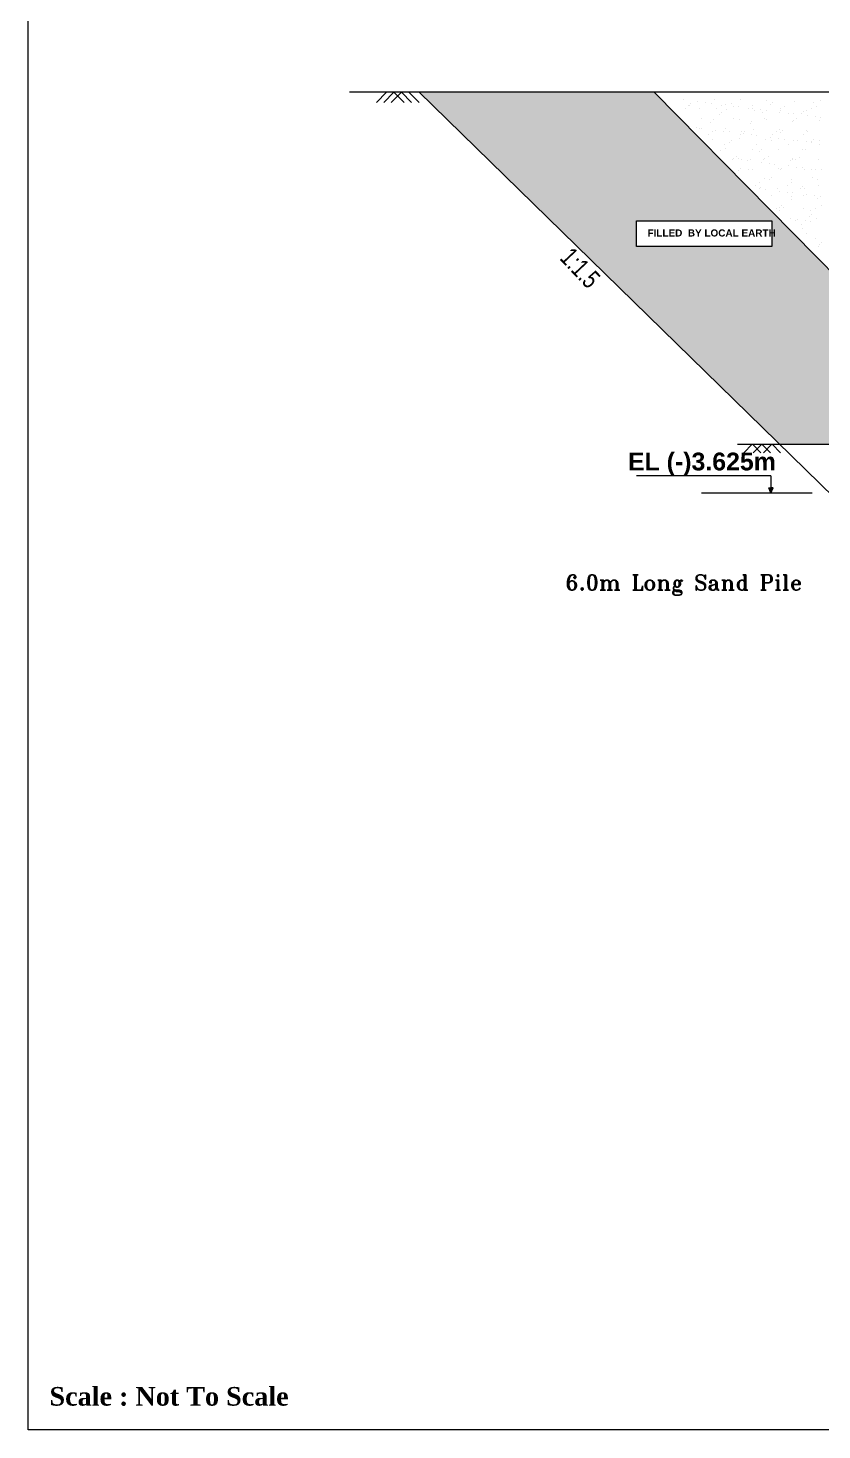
# Model space of a CAD drawing. Header units: inches. Extents: x -1277702 to 350617, y -622745 to 1282697.
# Drawn here: x -528250 to -512641, y 891446 to 919020 of the extents above; entities that cross this region are included whole.
import ezdxf

# ---------------------------------------------------------------- set-up
doc = ezdxf.new("R2010")
doc.units = ezdxf.units.IN
doc.header["$LTSCALE"] = 600
doc.header["$MEASUREMENT"] = 0
for name, color, linetype, lineweight in [('DIM', 140, 'Continuous', 15), ('HATCH', 252, 'Continuous', 5), ('LINE', 7, 'Continuous', 20)]:
    doc.layers.add(name, color=color, linetype=linetype, lineweight=lineweight)
doc.layers.add('TEXT', color=7, linetype='Continuous')
doc.styles.add('arial', font='swisscl.ttf')
doc.styles.add('BIG', font='ROMANT.SHX')

msp = doc.modelspace()

# ---------------------------------------------------------------- hatches: boundary and pattern name
at = {"layer": 'DIM', "ltscale": 500}
h = msp.add_hatch(color=8, dxfattribs=at)
h.dxf.hatch_style = 1
h.paths.add_polyline_path([(-513688.00798, 909975.65731), (-513644.57872, 909975.65731), (-513601.14946, 909975.65731), (-513644.57872, 909871.98693)])
at = {"layer": 'LINE', "ltscale": 50}
h = msp.add_hatch(dxfattribs=at)
h.set_pattern_fill('AR-SAND', color=8, scale=70, style=0)
h.set_pattern_definition([(37.5, (-1482103.11, 2402211.97), (-4.409535, 134.877664), [0, -106.4, 0, -119, 0, -113.75]), (7.5, (-1482103.1, 2402211.97), (123.88437, 197.550225), [0, -57.4, 0, -95.9, 0, -36.75]), (327.5, (-1482189.21, 2402211.97), (217.98993, 0.396134), [0, -35, 0, -126, 0, -164.5]), (317.5, (-1482189.2, 2402211.97), (210.428862, 61.43729), [0, -17.5, 0, -82.6, 0, -94.5])])
h.paths.add_polyline_path([(-513466.93432, 910831.93939), (-511185.6547, 910831.93939), (-511229.08396, 910935.60977), (-511185.6547, 910935.60977), (-511142.22543, 910935.60977), (-511185.6547, 910831.93939), (-509116.36312, 910831.93939), (-515940.89466, 917756.47093), (-520559.3523, 917756.47093)])
h.paths.add_polyline_path([(-516289.7245, 914724.30035), (-516289.7245, 915229.70035), (-513628.3245, 915229.70035), (-513628.3245, 914724.30035)], flags=16)
h.paths.add_polyline_path([(-512796.37114, 913879.00794), (-512034.76331, 913071.50152), (-511630.21895, 913453.05162), (-512391.82678, 914260.55804)], flags=24)

# ---------------------------------------------------------------- linework, layer by layer
at = {"layer": 'DIM', "ltscale": 500}
msp.add_line((-513644.57872, 910209.85117), (-516289.24006, 910209.85117), dxfattribs=at)
at = {"layer": 'DIM', "ltscale": 50}
for points in [[(-520565.33237, 917762.30945), (-512116.26638, 909513.24345)], [(-515940.89466, 917756.47093), (-509116.36312, 910831.93939)], [(-514298.71149, 910831.93939), (-502316.07628, 910831.93939)]]:
    msp.add_lwpolyline(points, dxfattribs=at)
at = {"layer": 'DIM', "ltscale": 500}
for points in [[(-513644.57872, 909871.98693), (-513688.00798, 909975.65731), (-513644.57872, 909975.65731)], [(-513644.57872, 910209.85117), (-513644.57872, 909905.85117)], [(-513644.57872, 909871.98693), (-513601.14946, 909975.65731), (-513644.57872, 909975.65731)]]:
    msp.add_lwpolyline(points, dxfattribs=at)
at = {"layer": 'HATCH', "color": 3, "ltscale": 50}
for points in [[(-493099.94873, 917756.47093), (-521932.4601, 917756.47093)], [(-514176.88167, 910665.15537), (-514011.88167, 910831.93939)], [(-513841.77836, 910665.15537), (-514006.77836, 910831.93939)], [(-513990.88167, 910665.15537), (-513825.88167, 910831.93939)], [(-513655.77836, 910665.15537), (-513820.77836, 910831.93939)], [(-513789.88167, 910665.15537), (-513624.88167, 910831.93939)], [(-513454.77836, 910665.15537), (-513619.77836, 910831.93939)]]:
    msp.add_lwpolyline(points, dxfattribs=at)
at = {"layer": 'HATCH', "color": 5, "lineweight": 15}
for points in [[(-521202.34917, 917756.47093), (-521402.08359, 917556.7365)], [(-521055.29145, 917756.47093), (-521255.02588, 917556.7365)], [(-520908.23373, 917756.47093), (-521107.96816, 917556.7365)], [(-521055.29145, 917756.47093), (-520855.55702, 917556.7365)], [(-520908.23373, 917756.47093), (-520708.4993, 917556.7365)], [(-520761.17601, 917756.47093), (-520561.44158, 917556.7365)]]:
    msp.add_lwpolyline(points, dxfattribs=at)
at = {"layer": 'HATCH', "color": 8, "ltscale": 50}
msp.add_lwpolyline([(-516289.7245, 915229.70035), (-513628.3245, 915229.70035), (-513628.3245, 914724.30035), (-516289.7245, 914724.30035)], close=True, dxfattribs=at)
at = {"layer": 'LINE', "color": 4, "ltscale": 50}
for p, q in [((-515355.7261, 917613.50381), (-515355.7261, 917613.50381)), ((-515329.91317, 917434.88417), (-515329.91317, 917434.88417)), ((-515256.02584, 917493.02496), (-515256.02584, 917493.02496)), ((-515245.57402, 917488.61413), (-515245.57402, 917488.61413)), ((-515219.16197, 917526.80447), (-515219.16197, 917526.80447)), ((-515084.0702, 917577.73963), (-515084.0702, 917577.73963)), ((-515040.74018, 917428.7019), (-515040.74018, 917428.7019)), ((-514921.47325, 917556.33333), (-514921.47325, 917556.33333)), ((-514817.37154, 917542.62808), (-514817.37154, 917542.62808)), ((-514758.40137, 917607.08777), (-514758.40137, 917607.08777)), ((-514707.08479, 917433.75236), (-514707.08479, 917433.75236)), ((-514622.74565, 917487.48232), (-514622.74565, 917487.48232)), ((-514545.71564, 917506.86391), (-514545.71564, 917506.86391)), ((-514517.22196, 917422.02429), (-514517.22196, 917422.02429)), ((-514418.87177, 917533.67871), (-514418.87177, 917533.67871)), ((-514383.11869, 917485.45761), (-514383.11869, 917485.45761)), ((-514279.01698, 917471.75236), (-514279.01698, 917471.75236)), ((-514246.78345, 917609.54158), (-514246.78345, 917609.54158)), ((-514084.25642, 917432.62054), (-514084.25642, 917432.62054)), ((-514007.36108, 917435.98818), (-514007.36108, 917435.98818)), ((-513999.91728, 917486.35051), (-513999.91728, 917486.35051)), ((-513977.04331, 917402.5627), (-513977.04331, 917402.5627)), ((-513844.76413, 917414.58189), (-513844.76413, 917414.58189)), ((-513740.66242, 917400.87664), (-513740.66242, 917400.87664)), ((-513723.26523, 917602.86398), (-513723.26523, 917602.86398)), ((-513643.649, 917517.58289), (-513643.649, 917517.58289)), ((-513606.78513, 917551.3624), (-513606.78513, 917551.3624)), ((-513465.42539, 917405.01651), (-513465.42539, 917405.01651)), ((-513461.42805, 917431.48873), (-513461.42805, 917431.48873)), ((-513377.08891, 917485.21869), (-513377.08891, 917485.21869)), ((-513183.08658, 917583.40238), (-513183.08658, 917583.40238)), ((-512941.90717, 917398.33891), (-512941.90717, 917398.33891)), ((-512838.59968, 917430.35692), (-512838.59968, 917430.35692)), ((-512806.49493, 917558.23664), (-512806.49493, 917558.23664)), ((-512754.26053, 917484.08688), (-512754.26053, 917484.08688)), ((-512671.46866, 917585.8562), (-512671.46866, 917585.8562)), ((-515010.70572, 917240.3245), (-515010.70572, 917240.3245)), ((-514828.79797, 917158.05056), (-514828.79797, 917158.05056)), ((-514771.00004, 917221.72301), (-514771.00004, 917221.72301)), ((-514654.80052, 917317.48985), (-514654.80052, 917317.48985)), ((-514617.93665, 917351.26936), (-514617.93665, 917351.26936)), ((-514387.87734, 917239.19269), (-514387.87734, 917239.19269)), ((-514259.38212, 917224.17683), (-514259.38212, 917224.17683)), ((-514053.5752, 917141.95473), (-514053.5752, 917141.95473)), ((-514016.71133, 917175.73424), (-514016.71133, 917175.73424)), ((-513817.64645, 917358.1436), (-513817.64645, 917358.1436)), ((-513765.04897, 917238.06087), (-513765.04897, 917238.06087)), ((-513735.8639, 917217.49922), (-513735.8639, 917217.49922)), ((-513469.00652, 917365.11246), (-513469.00652, 917365.11246)), ((-513306.40957, 917343.70617), (-513306.40957, 917343.70617)), ((-513216.42113, 917182.60849), (-513216.42113, 917182.60849)), ((-513202.30786, 917330.00092), (-513202.30786, 917330.00092)), ((-513195.68525, 917198.03763), (-513195.68525, 917198.03763)), ((-513142.2206, 917236.92906), (-513142.2206, 917236.92906)), ((-513042.42368, 917342.04778), (-513042.42368, 917342.04778)), ((-513005.55981, 917375.82729), (-513005.55981, 917375.82729)), ((-512930.65196, 917294.23674), (-512930.65196, 917294.23674)), ((-512768.05501, 917272.83044), (-512768.05501, 917272.83044)), ((-512684.06733, 917200.49144), (-512684.06733, 917200.49144)), ((-512663.9533, 917259.12519), (-512663.9533, 917259.12519)), ((-515105.87246, 917062.77984), (-515105.87246, 917062.77984)), ((-515053.33885, 917043.33715), (-515053.33885, 917043.33715)), ((-515001.77075, 917049.07459), (-515001.77075, 917049.07459)), ((-514868.61047, 916932.93191), (-514868.61047, 916932.93191)), ((-514784.27132, 916986.66187), (-514784.27132, 916986.66187)), ((-514783.59871, 916836.35826), (-514783.59871, 916836.35826)), ((-514730.11486, 917013.31042), (-514730.11486, 917013.31042)), ((-514567.51791, 916991.90412), (-514567.51791, 916991.90412)), ((-514529.82063, 917036.65954), (-514529.82063, 917036.65954)), ((-514463.41619, 916978.19887), (-514463.41619, 916978.19887)), ((-514271.98079, 916838.81208), (-514271.98079, 916838.81208)), ((-514245.78209, 916931.8001), (-514245.78209, 916931.8001)), ((-514227.57265, 916982.51544), (-514227.57265, 916982.51544)), ((-514191.7603, 916942.43469), (-514191.7603, 916942.43469)), ((-514161.44295, 916985.53006), (-514161.44295, 916985.53006)), ((-514029.16335, 916921.0284), (-514029.16335, 916921.0284)), ((-513989.64198, 917017.19794), (-513989.64198, 917017.19794)), ((-513925.06163, 916907.32315), (-513925.06163, 916907.32315)), ((-513653.40574, 916871.55897), (-513653.40574, 916871.55897)), ((-513622.95372, 916930.66829), (-513622.95372, 916930.66829)), ((-513538.61458, 916984.39825), (-513538.61458, 916984.39825)), ((-513490.80879, 916850.15268), (-513490.80879, 916850.15268)), ((-513478.02406, 917019.65176), (-513478.02406, 917019.65176)), ((-513452.34987, 916966.41962), (-513452.34987, 916966.41962)), ((-513415.48601, 917000.19913), (-513415.48601, 917000.19913)), ((-513386.70708, 916836.44743), (-513386.70708, 916836.44743)), ((-513000.12535, 916929.53648), (-513000.12535, 916929.53648)), ((-512954.50584, 917012.97415), (-512954.50584, 917012.97415)), ((-512915.78621, 916983.26644), (-512915.78621, 916983.26644)), ((-514637.49885, 916606.88729), (-514637.49885, 916606.88729)), ((-514549.40302, 916738.37224), (-514549.40302, 916738.37224)), ((-514542.4193, 916651.29479), (-514542.4193, 916651.29479)), ((-514463.5014, 916766.32658), (-514463.5014, 916766.32658)), ((-514426.63753, 916800.10609), (-514426.63753, 916800.10609)), ((-514002.24066, 916631.83319), (-514002.24066, 916631.83319)), ((-513926.57464, 916737.24043), (-513926.57464, 916737.24043)), ((-513862.27607, 916590.79147), (-513862.27607, 916590.79147)), ((-513825.41221, 916624.57098), (-513825.41221, 916624.57098)), ((-513748.46257, 916832.13447), (-513748.46257, 916832.13447)), ((-513626.34733, 916806.98033), (-513626.34733, 916806.98033)), ((-513490.62273, 916634.28701), (-513490.62273, 916634.28701)), ((-513303.74627, 916736.10862), (-513303.74627, 916736.10862)), ((-513208.28393, 916812.67287), (-513208.28393, 916812.67287)), ((-513115.05118, 916800.68325), (-513115.05118, 916800.68325)), ((-513025.12201, 916631.44522), (-513025.12201, 916631.44522)), ((-512967.10451, 916627.6094), (-512967.10451, 916627.6094)), ((-512952.45423, 916779.27695), (-512952.45423, 916779.27695)), ((-512851.12455, 916790.88451), (-512851.12455, 916790.88451)), ((-512848.35252, 916765.5717), (-512848.35252, 916765.5717)), ((-512814.26069, 916824.66402), (-512814.26069, 916824.66402)), ((-512696.666, 916815.12669), (-512696.666, 916815.12669)), ((-512680.9179, 916734.97681), (-512680.9179, 916734.97681)), ((-514407.30777, 916430.97965), (-514407.30777, 916430.97965)), ((-514376.15952, 916448.8812), (-514376.15952, 916448.8812)), ((-514322.96862, 916484.70961), (-514322.96862, 916484.70961)), ((-514284.57946, 916453.44732), (-514284.57946, 916453.44732)), ((-514213.56256, 916427.47491), (-514213.56256, 916427.47491)), ((-514109.46085, 916413.76966), (-514109.46085, 916413.76966)), ((-514036.27353, 916431.35218), (-514036.27353, 916431.35218)), ((-513837.80496, 916378.00548), (-513837.80496, 916378.00548)), ((-513784.47939, 916429.84784), (-513784.47939, 916429.84784)), ((-513761.06124, 916446.76972), (-513761.06124, 916446.76972)), ((-513700.14025, 916483.5778), (-513700.14025, 916483.5778)), ((-513675.208, 916356.59919), (-513675.208, 916356.59919)), ((-513571.10629, 916342.89394), (-513571.10629, 916342.89394)), ((-513299.4504, 916307.12976), (-513299.4504, 916307.12976)), ((-513261.05075, 916415.25635), (-513261.05075, 916415.25635)), ((-513224.18689, 916449.03586), (-513224.18689, 916449.03586)), ((-513220.8826, 916427.30812), (-513220.8826, 916427.30812)), ((-513161.65102, 916428.71603), (-513161.65102, 916428.71603)), ((-513136.85344, 916285.72346), (-513136.85344, 916285.72346)), ((-513077.31188, 916482.44599), (-513077.31188, 916482.44599)), ((-512709.26468, 916429.76193), (-512709.26468, 916429.76193)), ((-514272.20227, 916215.16331), (-514272.20227, 916215.16331)), ((-514235.33841, 916248.94282), (-514235.33841, 916248.94282)), ((-514088.10031, 916236.41998), (-514088.10031, 916236.41998)), ((-514014.83933, 916246.46844), (-514014.83933, 916246.46844)), ((-513773.65991, 916061.40496), (-513773.65991, 916061.40496)), ((-513670.97695, 916039.6282), (-513670.97695, 916039.6282)), ((-513634.11309, 916073.40771), (-513634.11309, 916073.40771)), ((-513503.22141, 916248.92225), (-513503.22141, 916248.92225)), ((-513465.27194, 916235.28817), (-513465.27194, 916235.28817)), ((-513435.0482, 916255.81706), (-513435.0482, 916255.81706)), ((-513233.48127, 916041.94337), (-513233.48127, 916041.94337)), ((-513032.75173, 916272.01821), (-513032.75173, 916272.01821)), ((-512979.70318, 916242.24464), (-512979.70318, 916242.24464)), ((-512842.44357, 916234.15636), (-512842.44357, 916234.15636)), ((-512833.82288, 916080.28195), (-512833.82288, 916080.28195)), ((-512761.09584, 916236.25404), (-512761.09584, 916236.25404)), ((-512721.86335, 916044.39718), (-512721.86335, 916044.39718)), ((-512659.82543, 916239.72124), (-512659.82543, 916239.72124)), ((-513946.00507, 915929.02739), (-513946.00507, 915929.02739)), ((-513861.66592, 915982.75736), (-513861.66592, 915982.75736)), ((-513859.60722, 915863.04569), (-513859.60722, 915863.04569)), ((-513844.9744, 915880.18891), (-513844.9744, 915880.18891)), ((-513755.50551, 915849.34044), (-513755.50551, 915849.34044)), ((-513626.79761, 915734.46772), (-513626.79761, 915734.46772)), ((-513515.82008, 915863.5575), (-513515.82008, 915863.5575)), ((-513483.84962, 915813.57627), (-513483.84962, 915813.57627)), ((-513323.17669, 915927.89558), (-513323.17669, 915927.89558)), ((-513321.25266, 915792.16997), (-513321.25266, 915792.16997)), ((-513238.83755, 915981.62554), (-513238.83755, 915981.62554)), ((-513217.15095, 915778.46472), (-513217.15095, 915778.46472)), ((-513069.75163, 915864.09308), (-513069.75163, 915864.09308)), ((-513032.88776, 915897.87259), (-513032.88776, 915897.87259)), ((-513003.96924, 915733.33591), (-513003.96924, 915733.33591)), ((-512992.30185, 915856.87989), (-512992.30185, 915856.87989)), ((-512945.49506, 915742.70055), (-512945.49506, 915742.70055)), ((-512700.34832, 915926.76377), (-512700.34832, 915926.76377)), ((-513528.41875, 915478.19274), (-513528.41875, 915478.19274)), ((-513479.67783, 915488.46493), (-513479.67783, 915488.46493)), ((-513442.81396, 915522.24444), (-513442.81396, 915522.24444)), ((-513400.36322, 915480.8051), (-513400.36322, 915480.8051)), ((-513246.07994, 915656.57861), (-513246.07994, 915656.57861)), ((-513243.74908, 915704.65379), (-513243.74908, 915704.65379)), ((-513004.90053, 915471.51514), (-513004.90053, 915471.51514)), ((-512782.8981, 915721.29425), (-512782.8981, 915721.29425)), ((-512777.53485, 915479.67329), (-512777.53485, 915479.67329)), ((-512734.46202, 915659.03243), (-512734.46202, 915659.03243)), ((-512678.79639, 915707.589), (-512678.79639, 915707.589)), ((-512642.52376, 915529.11868), (-512642.52376, 915529.11868)), ((-513484.70237, 915427.07514), (-513484.70237, 915427.07514)), ((-513258.67861, 915271.21386), (-513258.67861, 915271.21386)), ((-513165.49491, 915232.51547), (-513165.49491, 915232.51547)), ((-513129.89428, 915249.14705), (-513129.89428, 915249.14705)), ((-512967.29732, 915227.74076), (-512967.29732, 915227.74076)), ((-512878.45251, 915312.92982), (-512878.45251, 915312.92982)), ((-512863.19561, 915214.03551), (-512863.19561, 915214.03551)), ((-512861.87399, 915425.94333), (-512861.87399, 915425.94333)), ((-512841.58864, 915346.70933), (-512841.58864, 915346.70933)), ((-512747.06069, 915273.66767), (-512747.06069, 915273.66767)), ((-513052.44996, 915153.49053), (-513052.44996, 915153.49053)), ((-513017.4992, 915086.15038), (-513017.4992, 915086.15038)), ((-512939.06052, 914978.85284), (-512939.06052, 914978.85284)), ((-512759.65936, 914888.30292), (-512759.65936, 914888.30292)), ((-512704.19221, 914730.56321), (-512704.19221, 914730.56321)), ((-512687.15339, 914761.76655), (-512687.15339, 914761.76655)), ((-512650.28952, 914795.54606), (-512650.28952, 914795.54606))]:
    msp.add_line(p, q, dxfattribs=at)
at = {"layer": 'LINE'}
msp.add_line((-512836.42601, 909871.98693), (-515010.97278, 909871.98693), dxfattribs=at)
msp.add_lwpolyline([(-461136.54698, 891445.64523), (-528249.73004, 891445.64523), (-528249.73004, 938904.25325), (-461136.54698, 938904.25325)], close=True, dxfattribs=at)

# ---------------------------------------------------------------- texts
at = {"layer": 'LINE', "width": 8510.0821764, "attachment_point": 8, "style": 'BIG'}
for s, insert, char_height in [('{\\fArial|b1|i0|c0|p34;EL (-)3.625m}', (-515001.29986, 910213.48772, 0), 350), ('6.0m Long Sand Pile', (-515356.87444, 907863.22962), 300)]:
    msp.add_mtext(s, dxfattribs=dict(at, insert=insert, char_height=char_height))
at = {"layer": 'TEXT', "ltscale": 500, "style": 'arial'}
msp.add_text('1:1.5', height=368.7936, rotation=313.324503225, dxfattribs=at).set_placement((-517814.02723, 914481.35067))
at = {"layer": 'TEXT', "color": 6, "insert": (-513550.36263, 914987.99871, 0), "char_height": 140, "width": 2672.0756063, "attachment_point": 6, "style": 'arial'}
msp.add_mtext('{\\fArial|b1|i0|c0|p34;FILLED  BY LOCAL EARTH}', dxfattribs=at)
at = {"layer": 'TEXT', "color": 0, "linetype": 'ByBlock', "insert": (-527828.28385, 892290.31487), "char_height": 366.2427482, "width": 19062.7760006, "attachment_point": 1, "style": 'arial'}
msp.add_mtext('{\\fTimes New Roman|b1|i0|c0|p18;Scale : Not To Scale}', dxfattribs=at)

doc.saveas('drawing.dxf')
